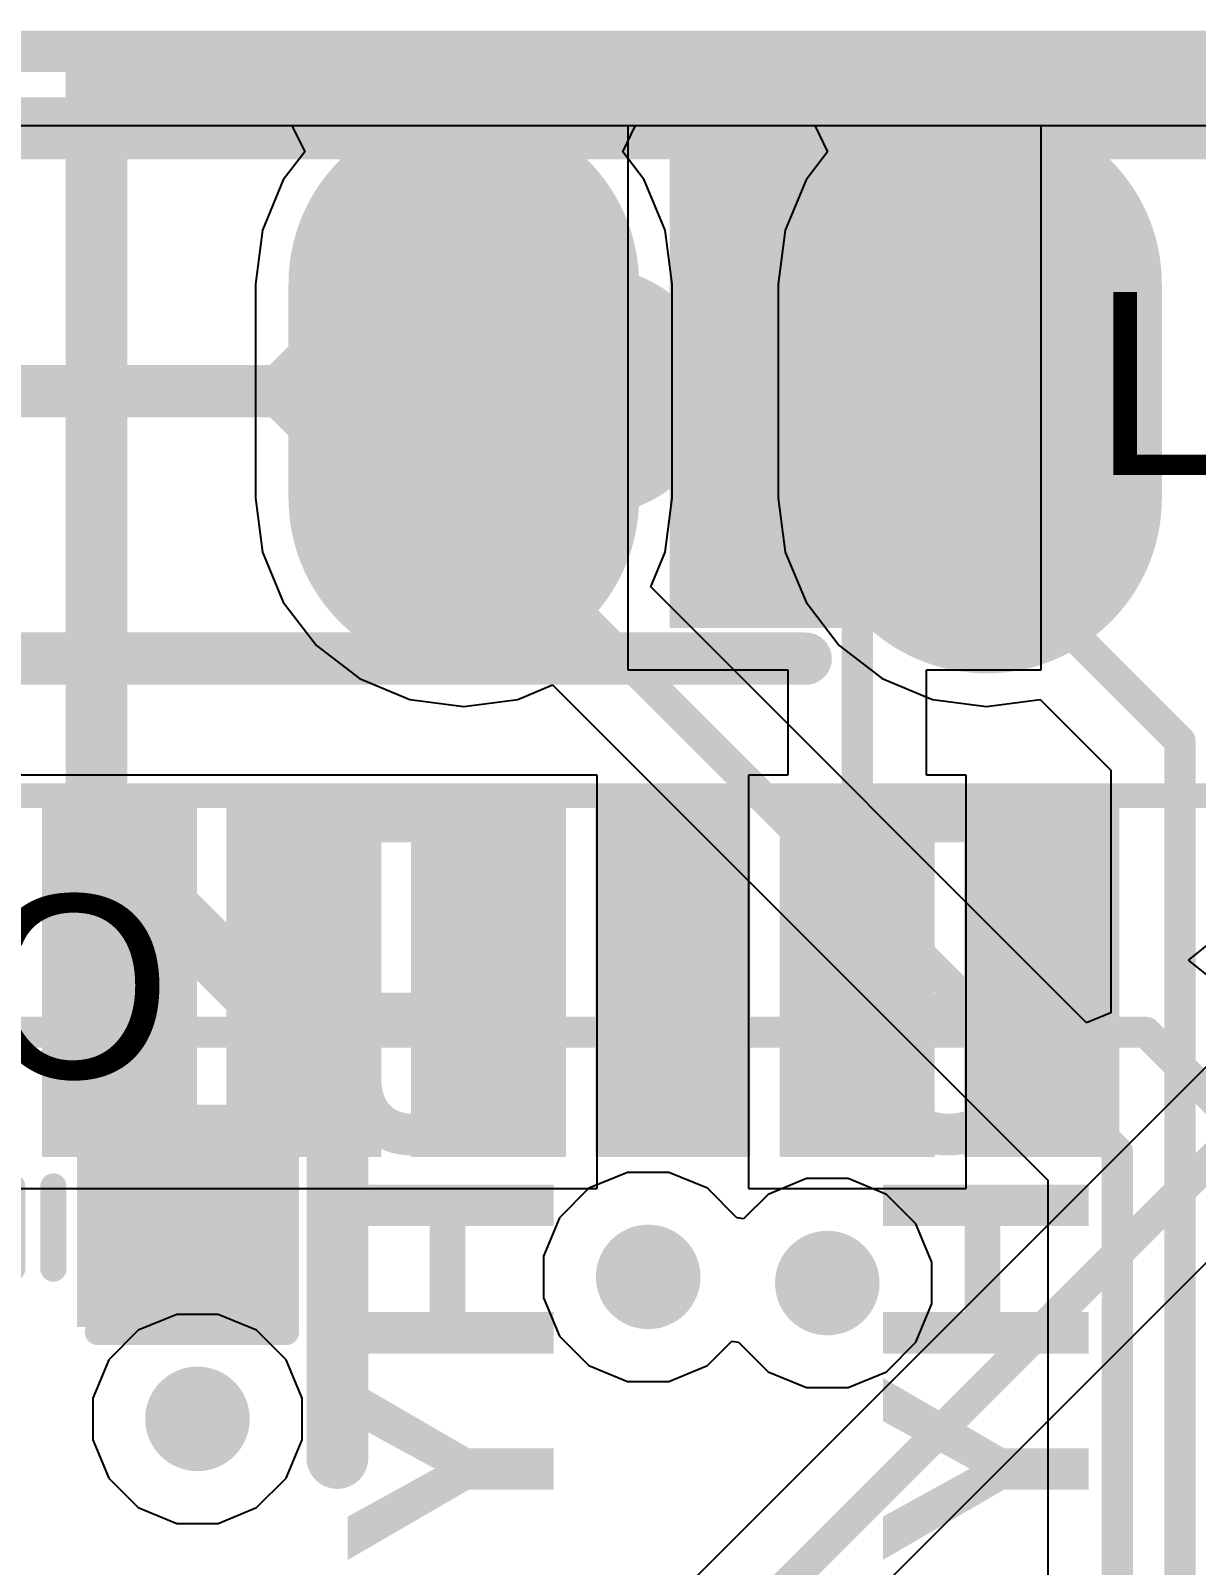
# Model space of a CAD drawing. Header units: inches. Extents: x -1 to 1.07, y -0.9 to 1.08.
# Drawn here: x -0.6228 to -0.3999, y 0.7854 to 1.0789 of the extents above; entities that cross this region are included whole.
import ezdxf

# ---------------------------------------------------------------- set-up
doc = ezdxf.new("R2010")
doc.units = ezdxf.units.IN
doc.header["$MEASUREMENT"] = 0
for name, color, linetype in [('BottomLayer', 5, 'Continuous'), ('BottomOverlay', 54, 'Continuous'), ('BottomPaste', 16, 'Continuous'), ('BottomSolder', 6, 'Continuous'), ('KeepOutLayer', 6, 'Continuous'), ('Mechanical15', 56, 'Continuous'), ('MidLayer1', 16, 'Continuous'), ('MidLayer2', 76, 'Continuous'), ('TopLayer', 1, 'Continuous'), ('TopOverlay', 2, 'Continuous'), ('TopPaste', 8, 'Continuous'), ('TopSolder', 216, 'Continuous'), ('ViaHoleLayer', 16, 'Continuous')]:
    doc.layers.add(name, color=color, linetype=linetype)
doc.styles.add('Arial', font='', dxfattribs={"height": 0.2})
doc.styles.add('Arial_Bold', font='', dxfattribs={"height": 0.2})
doc.styles.get('Arial').set_extended_font_data('Arial')
doc.styles.get('Arial_Bold').set_extended_font_data('Arial', bold=True)

# ---------------------------------------------------------------- blocks, each defined once
blk = doc.blocks.new('T_4PIN_B_2')
at = {"layer": 'BottomLayer'}
h = blk.add_hatch(color=5, dxfattribs=at)
edge = h.paths.add_edge_path()
edge.add_arc((-0.3, -0.02047), 0.02953, 180, 360)
edge.add_line((-0.27047, -0.02047), (-0.27047, 0.02047))
edge.add_arc((-0.3, 0.02047), 0.02953, 0, 180)
edge.add_line((-0.32953, 0.02047), (-0.32953, -0.02047))
h = blk.add_hatch(color=5, dxfattribs=at)
edge = h.paths.add_edge_path()
edge.add_arc((-0.2, -0.02047), 0.02953, 180, 360)
edge.add_line((-0.17047, -0.02047), (-0.17047, 0.02047))
edge.add_arc((-0.2, 0.02047), 0.02953, 0, 180)
edge.add_line((-0.22953, 0.02047), (-0.22953, -0.02047))
h = blk.add_hatch(color=5, dxfattribs=at)
edge = h.paths.add_edge_path()
edge.add_arc((-0.1, -0.02047), 0.02953, 180, 360)
edge.add_line((-0.07047, -0.02047), (-0.07047, 0.02047))
edge.add_arc((-0.1, 0.02047), 0.02953, 0, 180)
edge.add_line((-0.12953, 0.02047), (-0.12953, -0.02047))
h = blk.add_hatch(color=5, dxfattribs=at)
edge = h.paths.add_edge_path()
edge.add_arc((0, -0.02047), 0.02953, 180, 360)
edge.add_line((0.02953, -0.02047), (0.02953, 0.02047))
edge.add_arc((0, 0.02047), 0.02953, 0, 180)
edge.add_line((-0.02953, 0.02047), (-0.02953, -0.02047))
at = {"layer": 'BottomPaste'}
h = blk.add_hatch(color=16, dxfattribs=at)
edge = h.paths.add_edge_path()
edge.add_arc((-0.3, -0.02047), 0.02953, 180, 360)
edge.add_line((-0.27047, -0.02047), (-0.27047, 0.02047))
edge.add_arc((-0.3, 0.02047), 0.02953, 0, 180)
edge.add_line((-0.32953, 0.02047), (-0.32953, -0.02047))
h = blk.add_hatch(color=16, dxfattribs=at)
edge = h.paths.add_edge_path()
edge.add_arc((-0.2, -0.02047), 0.02953, 180, 360)
edge.add_line((-0.17047, -0.02047), (-0.17047, 0.02047))
edge.add_arc((-0.2, 0.02047), 0.02953, 0, 180)
edge.add_line((-0.22953, 0.02047), (-0.22953, -0.02047))
h = blk.add_hatch(color=16, dxfattribs=at)
edge = h.paths.add_edge_path()
edge.add_arc((-0.1, -0.02047), 0.02953, 180, 360)
edge.add_line((-0.07047, -0.02047), (-0.07047, 0.02047))
edge.add_arc((-0.1, 0.02047), 0.02953, 0, 180)
edge.add_line((-0.12953, 0.02047), (-0.12953, -0.02047))
h = blk.add_hatch(color=16, dxfattribs=at)
edge = h.paths.add_edge_path()
edge.add_arc((0, -0.02047), 0.02953, 180, 360)
edge.add_line((0.02953, -0.02047), (0.02953, 0.02047))
edge.add_arc((0, 0.02047), 0.02953, 0, 180)
edge.add_line((-0.02953, 0.02047), (-0.02953, -0.02047))
at = {"layer": 'BottomSolder'}
h = blk.add_hatch(color=6, dxfattribs=at)
edge = h.paths.add_edge_path()
edge.add_arc((-0.3, -0.02047), 0.03353, 180, 360)
edge.add_line((-0.26647, -0.02047), (-0.26647, 0.02047))
edge.add_arc((-0.3, 0.02047), 0.03353, 0, 180)
edge.add_line((-0.33353, 0.02047), (-0.33353, -0.02047))
h = blk.add_hatch(color=6, dxfattribs=at)
edge = h.paths.add_edge_path()
edge.add_arc((-0.2, -0.02047), 0.03353, 180, 360)
edge.add_line((-0.16647, -0.02047), (-0.16647, 0.02047))
edge.add_arc((-0.2, 0.02047), 0.03353, 0, 180)
edge.add_line((-0.23353, 0.02047), (-0.23353, -0.02047))
h = blk.add_hatch(color=6, dxfattribs=at)
edge = h.paths.add_edge_path()
edge.add_arc((-0.1, -0.02047), 0.03353, 180, 360)
edge.add_line((-0.06647, -0.02047), (-0.06647, 0.02047))
edge.add_arc((-0.1, 0.02047), 0.03353, 0, 180)
edge.add_line((-0.13353, 0.02047), (-0.13353, -0.02047))
h = blk.add_hatch(color=6, dxfattribs=at)
edge = h.paths.add_edge_path()
edge.add_arc((0, -0.02047), 0.03353, 180, 360)
edge.add_line((0.03353, -0.02047), (0.03353, 0.02047))
edge.add_arc((0, 0.02047), 0.03353, 0, 180)
edge.add_line((-0.03353, 0.02047), (-0.03353, -0.02047))
blk = doc.blocks.new('MOD_RTL8723BS_MODULE_25')
at = {"layer": 'TopLayer'}
for points in [[(-0.22273, -0.3054), (-0.22273, -0.24634), (-0.20107, -0.24634), (-0.20107, -0.3054)], [(-0.18745, -0.3054), (-0.18745, -0.24634), (-0.16579, -0.24634), (-0.16579, -0.3054)], [(-0.15217, -0.3054), (-0.15217, -0.24634), (-0.13051, -0.24634), (-0.13051, -0.3054)], [(-0.11689, -0.3054), (-0.11689, -0.24634), (-0.09524, -0.24634), (-0.09524, -0.3054)], [(-0.08161, -0.3054), (-0.08161, -0.24634), (-0.05996, -0.24634), (-0.05996, -0.3054)], [(-0.04633, -0.3054), (-0.04633, -0.24634), (-0.02468, -0.24634), (-0.02468, -0.3054)]]:
    blk.add_hatch(color=1, dxfattribs=at).paths.add_polyline_path(points)
at = {"layer": 'TopPaste'}
for points in [[(-0.22273, -0.3054), (-0.22273, -0.24634), (-0.20107, -0.24634), (-0.20107, -0.3054)], [(-0.18745, -0.3054), (-0.18745, -0.24634), (-0.16579, -0.24634), (-0.16579, -0.3054)], [(-0.15217, -0.3054), (-0.15217, -0.24634), (-0.13051, -0.24634), (-0.13051, -0.3054)], [(-0.11689, -0.3054), (-0.11689, -0.24634), (-0.09524, -0.24634), (-0.09524, -0.3054)], [(-0.08161, -0.3054), (-0.08161, -0.24634), (-0.05996, -0.24634), (-0.05996, -0.3054)], [(-0.04633, -0.3054), (-0.04633, -0.24634), (-0.02468, -0.24634), (-0.02468, -0.3054)]]:
    blk.add_hatch(color=8, dxfattribs=at).paths.add_polyline_path(points)
at = {"layer": 'TopSolder'}
for points in [[(-0.22673, -0.3094), (-0.22673, -0.24234), (-0.19707, -0.24234), (-0.19707, -0.3094)], [(-0.19145, -0.3094), (-0.19145, -0.24234), (-0.16179, -0.24234), (-0.16179, -0.3094)], [(-0.15617, -0.3094), (-0.15617, -0.24234), (-0.12651, -0.24234), (-0.12651, -0.3094)], [(-0.12089, -0.3094), (-0.12089, -0.24234), (-0.09124, -0.24234), (-0.09124, -0.3094)], [(-0.08561, -0.3094), (-0.08561, -0.24234), (-0.05596, -0.24234), (-0.05596, -0.3094)], [(-0.05033, -0.3094), (-0.05033, -0.24234), (-0.02068, -0.24234), (-0.02068, -0.3094)]]:
    blk.add_hatch(color=216, dxfattribs=at).paths.add_polyline_path(points)
at = {"layer": 'Mechanical15'}
for points in [[(-0.23185, -0.26622, 0.00591, 0.00591, 0), (-0.27122, -0.22685, 0.00591, 0.00591, 0)], [(0.20122, -0.26622, 0.00591, 0.00591, 0), (-0.23185, -0.26622, 0.00591, 0.00591, 0)]]:
    blk.add_lwpolyline(points, format="xyseb", dxfattribs=at)
blk.add_lwpolyline([(-0.23333, -0.26622, 0.00296, 0.00296, 1), (-0.23037, -0.26622, 0.00296, 0.00296, 1)], format="xyseb", close=True, dxfattribs=at)
blk.add_lwpolyline([(-0.23333, -0.26622, 0.00296, 0.00296, 1), (-0.23037, -0.26622, 0.00296, 0.00296, 1)], format="xyseb", close=True, dxfattribs=at)
at = {"layer": 'TopOverlay'}
for p, q in [((-0.265, -0.26), (-0.24, -0.28)), ((-0.24, -0.28), (-0.265, -0.3))]:
    blk.add_line(p, q, dxfattribs=at)
blk.add_lwpolyline([(0.24649, -0.31149, 0.00472, 0.00472, 0), (-0.3165, -0.31149, 0.00472, 0.00472, 0)], format="xyseb", dxfattribs=at)
blk = doc.blocks.new('ANT2051_71')
at = {"layer": 'TopLayer'}
for points in [[(-0.13543, 0.04331), (-0.07638, 0.04331), (-0.07638, -0.04331), (-0.13543, -0.04331)], [(0.07638, 0.04331), (0.13543, 0.04331), (0.13543, -0.04331), (0.07638, -0.04331)]]:
    blk.add_hatch(color=1, dxfattribs=at).paths.add_polyline_path(points)
at = {"layer": 'TopPaste'}
for points in [[(-0.13543, 0.04331), (-0.07638, 0.04331), (-0.07638, -0.04331), (-0.13543, -0.04331)], [(0.07638, 0.04331), (0.13543, 0.04331), (0.13543, -0.04331), (0.07638, -0.04331)]]:
    blk.add_hatch(color=8, dxfattribs=at).paths.add_polyline_path(points)
at = {"layer": 'TopSolder'}
for points in [[(-0.13743, 0.04531), (-0.07438, 0.04531), (-0.07438, -0.04531), (-0.13743, -0.04531)], [(0.07438, 0.04531), (0.13743, 0.04531), (0.13743, -0.04531), (0.07438, -0.04531)]]:
    blk.add_hatch(color=216, dxfattribs=at).paths.add_polyline_path(points)
at = {"layer": 'Mechanical15'}
for points in [[(-0.04819, 0, 0.02362, 0.02362, 1), (-0.07181, 0, 0.02362, 0.02362, 1)], [(-0.07772, 0, 0.01181, 0.01181, 1), (-0.0659, 0, 0.01181, 0.01181, 1)], [(-0.0541, 0, 0.01181, 0.01181, 1), (-0.04228, 0, 0.01181, 0.01181, 1)]]:
    blk.add_lwpolyline(points, format="xyseb", close=True, dxfattribs=at)
at = {"layer": 'TopOverlay'}
for points in [[(0.10038, 0.05118, 0.01, 0.01, 0), (-0.1004, 0.05118, 0.01, 0.01, 0)], [(-0.03001, 0.03, 0.01, 0.01, 0), (-0.03001, -0.03, 0.01, 0.01, 0)], [(-0.00001, 0, 0.01, 0.01, 0), (-0.03001, 0.03, 0.01, 0.01, 0)], [(0.06999, 0, 0.01, 0.01, 0), (-0.03001, 0, 0.01, 0.01, 0)], [(-0.00001, 0, 0.01, 0.01, 0), (-0.03001, -0.03, 0.01, 0.01, 0)], [(0.09998, -0.05118, 0.01, 0.01, 0), (-0.1008, -0.05118, 0.01, 0.01, 0)]]:
    blk.add_lwpolyline(points, format="xyseb", dxfattribs=at)
for points in [[(-0.1029, 0.05118, 0.005, 0.005, 1), (-0.0979, 0.05118, 0.005, 0.005, 1)], [(0.09788, 0.05118, 0.005, 0.005, 1), (0.10288, 0.05118, 0.005, 0.005, 1)], [(-0.03251, 0.03, 0.005, 0.005, 1), (-0.02751, 0.03, 0.005, 0.005, 1)], [(-0.03251, 0.03, 0.005, 0.005, 1), (-0.02751, 0.03, 0.005, 0.005, 1)], [(-0.05001, 0, 0.01, 0.01, 1), (-0.07001, 0, 0.01, 0.01, 1)], [(-0.07251, 0, 0.005, 0.005, 1), (-0.06751, 0, 0.005, 0.005, 1)], [(-0.05251, 0, 0.005, 0.005, 1), (-0.04751, 0, 0.005, 0.005, 1)], [(-0.03251, 0, 0.005, 0.005, 1), (-0.02751, 0, 0.005, 0.005, 1)], [(-0.00251, 0, 0.005, 0.005, 1), (0.00249, 0, 0.005, 0.005, 1)], [(-0.00251, 0, 0.005, 0.005, 1), (0.00249, 0, 0.005, 0.005, 1)], [(0.06749, 0, 0.005, 0.005, 1), (0.07249, 0, 0.005, 0.005, 1)], [(-0.03251, -0.03, 0.005, 0.005, 1), (-0.02751, -0.03, 0.005, 0.005, 1)], [(-0.03251, -0.03, 0.005, 0.005, 1), (-0.02751, -0.03, 0.005, 0.005, 1)], [(-0.1033, -0.05118, 0.005, 0.005, 1), (-0.0983, -0.05118, 0.005, 0.005, 1)], [(0.09748, -0.05118, 0.005, 0.005, 1), (0.10248, -0.05118, 0.005, 0.005, 1)]]:
    blk.add_lwpolyline(points, format="xyseb", close=True, dxfattribs=at)
blk = doc.blocks.new('C0603_S_B_75')
at = {"layer": 'BottomLayer'}
for points in [[(-0.015, 0.015), (0.015, 0.015), (0.015, -0.015), (-0.015, -0.015)], [(0.04, 0.015), (0.07, 0.015), (0.07, -0.015), (0.04, -0.015)]]:
    blk.add_hatch(color=5, dxfattribs=at).paths.add_polyline_path(points)
at = {"layer": 'BottomPaste'}
for points in [[(-0.015, 0.015), (0.015, 0.015), (0.015, -0.015), (-0.015, -0.015)], [(0.04, 0.015), (0.07, 0.015), (0.07, -0.015), (0.04, -0.015)]]:
    blk.add_hatch(color=16, dxfattribs=at).paths.add_polyline_path(points)
at = {"layer": 'BottomSolder'}
for points in [[(-0.019, 0.019), (0.019, 0.019), (0.019, -0.019), (-0.019, -0.019)], [(0.036, 0.019), (0.074, 0.019), (0.074, -0.019), (0.036, -0.019)]]:
    blk.add_hatch(color=6, dxfattribs=at).paths.add_polyline_path(points)
at = {"layer": 'BottomOverlay'}
for points in [[(-0.02, 0.021, 0.005, 0.005, 0), (0.014, 0.021, 0.005, 0.005, 0)], [(-0.02, 0.01, 0.005, 0.005, 0), (-0.02, 0.021, 0.005, 0.005, 0)], [(0.041, 0.021, 0.005, 0.005, 0), (0.076, 0.021, 0.005, 0.005, 0)], [(0.076, 0.011, 0.005, 0.005, 0), (0.076, 0.021, 0.005, 0.005, 0)], [(-0.02, -0.02, 0.005, 0.005, 0), (-0.02, 0.01, 0.005, 0.005, 0)], [(0.076, 0.011, 0.005, 0.005, 0), (0.076, -0.02, 0.005, 0.005, 0)], [(0.02362, -0.00787, 0.005, 0.005, 0), (0.02362, 0.00787, 0.005, 0.005, 0)], [(0.0315, 0.00787, 0.005, 0.005, 0), (0.0315, -0.00787, 0.005, 0.005, 0)], [(-0.02, -0.02, 0.005, 0.005, 0), (0.015, -0.02, 0.005, 0.005, 0)], [(0.04, -0.02, 0.005, 0.005, 0), (0.076, -0.02, 0.005, 0.005, 0)]]:
    blk.add_lwpolyline(points, format="xyseb", dxfattribs=at)
for points in [[(-0.02125, 0.021, 0.0025, 0.0025, 1), (-0.01875, 0.021, 0.0025, 0.0025, 1)], [(-0.02125, 0.021, 0.0025, 0.0025, 1), (-0.01875, 0.021, 0.0025, 0.0025, 1)], [(0.01275, 0.021, 0.0025, 0.0025, 1), (0.01525, 0.021, 0.0025, 0.0025, 1)], [(0.03975, 0.021, 0.0025, 0.0025, 1), (0.04225, 0.021, 0.0025, 0.0025, 1)], [(0.07475, 0.021, 0.0025, 0.0025, 1), (0.07725, 0.021, 0.0025, 0.0025, 1)], [(0.07475, 0.021, 0.0025, 0.0025, 1), (0.07725, 0.021, 0.0025, 0.0025, 1)], [(-0.02125, 0.01, 0.0025, 0.0025, 1), (-0.01875, 0.01, 0.0025, 0.0025, 1)], [(-0.02125, 0.01, 0.0025, 0.0025, 1), (-0.01875, 0.01, 0.0025, 0.0025, 1)], [(0.07475, 0.011, 0.0025, 0.0025, 1), (0.07725, 0.011, 0.0025, 0.0025, 1)], [(0.07475, 0.011, 0.0025, 0.0025, 1), (0.07725, 0.011, 0.0025, 0.0025, 1)], [(0.02237, 0.00787, 0.0025, 0.0025, 1), (0.02487, 0.00787, 0.0025, 0.0025, 1)], [(0.03025, 0.00787, 0.0025, 0.0025, 1), (0.03275, 0.00787, 0.0025, 0.0025, 1)], [(0.02237, -0.00787, 0.0025, 0.0025, 1), (0.02487, -0.00787, 0.0025, 0.0025, 1)], [(0.03025, -0.00787, 0.0025, 0.0025, 1), (0.03275, -0.00787, 0.0025, 0.0025, 1)], [(-0.02125, -0.02, 0.0025, 0.0025, 1), (-0.01875, -0.02, 0.0025, 0.0025, 1)], [(-0.02125, -0.02, 0.0025, 0.0025, 1), (-0.01875, -0.02, 0.0025, 0.0025, 1)], [(0.01375, -0.02, 0.0025, 0.0025, 1), (0.01625, -0.02, 0.0025, 0.0025, 1)], [(0.03875, -0.02, 0.0025, 0.0025, 1), (0.04125, -0.02, 0.0025, 0.0025, 1)], [(0.07475, -0.02, 0.0025, 0.0025, 1), (0.07725, -0.02, 0.0025, 0.0025, 1)], [(0.07475, -0.02, 0.0025, 0.0025, 1), (0.07725, -0.02, 0.0025, 0.0025, 1)]]:
    blk.add_lwpolyline(points, format="xyseb", close=True, dxfattribs=at)

msp = doc.modelspace()

# ---------------------------------------------------------------- hatches: boundary and pattern name
at = {"layer": 'BottomLayer'}
h = msp.add_hatch(color=5, dxfattribs=at)
edge = h.paths.add_edge_path()
edge.add_arc((-0.50472, 0.84055), 0.01, 0, 360)
h = msp.add_hatch(color=5, dxfattribs=at)
edge = h.paths.add_edge_path()
edge.add_arc((-0.47047, 0.83937), 0.01, 0, 360)
h = msp.add_hatch(color=5, dxfattribs=at)
edge = h.paths.add_edge_path()
edge.add_arc((-0.59094, 0.81339), 0.01, 0, 360)
at = {"layer": 'MidLayer1'}
h = msp.add_hatch(color=16, dxfattribs=at)
edge = h.paths.add_edge_path()
edge.add_arc((-0.50472, 0.84055), 0.01, 0, 360)
h = msp.add_hatch(color=16, dxfattribs=at)
edge = h.paths.add_edge_path()
edge.add_arc((-0.47047, 0.83937), 0.01, 0, 360)
h = msp.add_hatch(color=16, dxfattribs=at)
edge = h.paths.add_edge_path()
edge.add_arc((-0.59094, 0.81339), 0.01, 0, 360)
at = {"layer": 'MidLayer2'}
h = msp.add_hatch(color=76, dxfattribs=at)
edge = h.paths.add_edge_path()
edge.add_arc((-0.50472, 0.84055), 0.01, 0, 360)
h = msp.add_hatch(color=76, dxfattribs=at)
edge = h.paths.add_edge_path()
edge.add_arc((-0.47047, 0.83937), 0.01, 0, 360)
h = msp.add_hatch(color=76, dxfattribs=at)
edge = h.paths.add_edge_path()
edge.add_arc((-0.59094, 0.81339), 0.01, 0, 360)
at = {"layer": 'TopLayer'}
h = msp.add_hatch(color=1, dxfattribs=at)
edge = h.paths.add_edge_path()
edge.add_arc((-0.50472, 0.84055), 0.01, 0, 360)
h = msp.add_hatch(color=1, dxfattribs=at)
edge = h.paths.add_edge_path()
edge.add_arc((-0.47047, 0.83937), 0.01, 0, 360)
h = msp.add_hatch(color=1, dxfattribs=at)
edge = h.paths.add_edge_path()
edge.add_arc((-0.59094, 0.81339), 0.01, 0, 360)
at = {"layer": 'ViaHoleLayer'}
h = msp.add_hatch(color=16, dxfattribs=at)
edge = h.paths.add_edge_path()
edge.add_arc((-0.50472, 0.84055), 0.005, 0, 360)
h = msp.add_hatch(color=16, dxfattribs=at)
edge = h.paths.add_edge_path()
edge.add_arc((-0.47047, 0.83937), 0.005, 0, 360)
h = msp.add_hatch(color=16, dxfattribs=at)
edge = h.paths.add_edge_path()
edge.add_arc((-0.59094, 0.81339), 0.005, 0, 360)

# ---------------------------------------------------------------- linework, layer by layer
at = {"layer": 'BottomLayer'}
for p, q in [((-0.98079, 1.06079), (-0.57286, 1.06079)), ((-0.57286, 1.06079), (-0.5704, 1.05579)), ((-0.5096, 1.05579), (-0.50714, 1.06079)), ((-0.50714, 1.06079), (-0.47286, 1.06079)), ((-0.47286, 1.06079), (-0.4704, 1.05579)), ((-0.5704, 1.05579), (-0.57453, 1.05041)), ((-0.50547, 1.05041), (-0.5096, 1.05579)), ((-0.4704, 1.05579), (-0.47453, 1.05041)), ((-0.57453, 1.05041), (-0.57851, 1.04079)), ((-0.50149, 1.04079), (-0.50547, 1.05041)), ((-0.47453, 1.05041), (-0.47851, 1.04079)), ((-0.57851, 1.04079), (-0.57987, 1.03047)), ((-0.50013, 1.03047), (-0.50149, 1.04079)), ((-0.47851, 1.04079), (-0.47987, 1.03047)), ((-0.57987, 1.03047), (-0.57987, 0.98953)), ((-0.50013, 0.98953), (-0.50013, 1.03047)), ((-0.47987, 1.03047), (-0.47987, 0.98953)), ((-0.57987, 0.98953), (-0.57851, 0.97921)), ((-0.50149, 0.97921), (-0.50013, 0.98953)), ((-0.47987, 0.98953), (-0.47851, 0.97921)), ((-0.57851, 0.97921), (-0.57453, 0.96959)), ((-0.50425, 0.97253), (-0.50149, 0.97921)), ((-0.47851, 0.97921), (-0.47453, 0.96959)), ((-0.42087, 0.88915), (-0.50425, 0.97253)), ((-0.57453, 0.96959), (-0.56819, 0.96134)), ((-0.47453, 0.96959), (-0.46819, 0.96134)), ((-0.56819, 0.96134), (-0.55994, 0.955)), ((-0.46819, 0.96134), (-0.45994, 0.955)), ((-0.55994, 0.955), (-0.55032, 0.95102)), ((-0.45994, 0.955), (-0.45032, 0.95102)), ((-0.52968, 0.95102), (-0.523, 0.95378)), ((-0.523, 0.95378), (-0.42825, 0.85904)), ((-0.55032, 0.95102), (-0.54, 0.94966)), ((-0.54, 0.94966), (-0.52968, 0.95102)), ((-0.45032, 0.95102), (-0.44, 0.94966)), ((-0.44, 0.94966), (-0.42975, 0.95101)), ((-0.42975, 0.95101), (-0.41625, 0.93751)), ((-0.41625, 0.93751), (-0.41625, 0.89106)), ((-0.41625, 0.89106), (-0.42087, 0.88915)), ((-0.42825, 0.85904), (-0.42825, 0.25226))]:
    msp.add_line(p, q, dxfattribs=at)
for points in [[(-0.54, 0.98953, 0.006, 0.006, 0), (-0.54, 1.01, 0.006, 0.006, 0)], [(-0.44, 0.98, 0.006, 0.006, 0), (-0.44, 1.01, 0.006, 0.006, 0)], [(-0.54, 0.98953, 0.006, 0.006, 0), (-0.415, 0.86453, 0.006, 0.006, 0)], [(-0.44, 0.98, 0.006, 0.006, 0), (-0.403, 0.943, 0.006, 0.006, 0)], [(-0.403, 0.2418, 0.006, 0.006, 0), (-0.403, 0.943, 0.006, 0.006, 0)], [(-0.415, 0.24677, 0.006, 0.006, 0), (-0.415, 0.86453, 0.006, 0.006, 0)]]:
    msp.add_lwpolyline(points, format="xyseb", dxfattribs=at)
for points in [[(-0.5415, 1.01, 0.003, 0.003, 1), (-0.5385, 1.01, 0.003, 0.003, 1)], [(-0.4415, 1.01, 0.003, 0.003, 1), (-0.4385, 1.01, 0.003, 0.003, 1)], [(-0.5415, 0.98953, 0.003, 0.003, 1), (-0.5385, 0.98953, 0.003, 0.003, 1)], [(-0.5415, 0.98953, 0.003, 0.003, 1), (-0.5385, 0.98953, 0.003, 0.003, 1)], [(-0.4415, 0.98, 0.003, 0.003, 1), (-0.4385, 0.98, 0.003, 0.003, 1)], [(-0.4415, 0.98, 0.003, 0.003, 1), (-0.4385, 0.98, 0.003, 0.003, 1)], [(-0.4045, 0.943, 0.003, 0.003, 1), (-0.4015, 0.943, 0.003, 0.003, 1)], [(-0.4045, 0.943, 0.003, 0.003, 1), (-0.4015, 0.943, 0.003, 0.003, 1)], [(-0.4165, 0.86453, 0.003, 0.003, 1), (-0.4135, 0.86453, 0.003, 0.003, 1)], [(-0.4165, 0.86453, 0.003, 0.003, 1), (-0.4135, 0.86453, 0.003, 0.003, 1)]]:
    msp.add_lwpolyline(points, format="xyseb", close=True, dxfattribs=at)
at = {"layer": 'BottomOverlay'}
for points in [[(-0.61024, 1.07165, 0.01181, 0.01181, 0), (0.6189, 1.07165, 0.01181, 0.01181, 0)], [(-0.61024, 0.9248, 0.01181, 0.01181, 0), (-0.61024, 1.07165, 0.01181, 0.01181, 0)], [(-0.61024, 0.9248, 0.01181, 0.01181, 0), (-0.56417, 0.87874, 0.01181, 0.01181, 0)], [(-0.56417, 0.80591, 0.01181, 0.01181, 0), (-0.56417, 0.87874, 0.01181, 0.01181, 0)]]:
    msp.add_lwpolyline(points, format="xyseb", dxfattribs=at)
for points in [[(-0.61319, 1.07165, 0.00591, 0.00591, 1), (-0.60728, 1.07165, 0.00591, 0.00591, 1)], [(-0.61319, 1.07165, 0.00591, 0.00591, 1), (-0.60728, 1.07165, 0.00591, 0.00591, 1)], [(-0.61319, 0.9248, 0.00591, 0.00591, 1), (-0.60728, 0.9248, 0.00591, 0.00591, 1)], [(-0.61319, 0.9248, 0.00591, 0.00591, 1), (-0.60728, 0.9248, 0.00591, 0.00591, 1)], [(-0.56713, 0.87874, 0.00591, 0.00591, 1), (-0.56122, 0.87874, 0.00591, 0.00591, 1)], [(-0.56713, 0.87874, 0.00591, 0.00591, 1), (-0.56122, 0.87874, 0.00591, 0.00591, 1)], [(-0.56713, 0.80591, 0.00591, 0.00591, 1), (-0.56122, 0.80591, 0.00591, 0.00591, 1)]]:
    msp.add_lwpolyline(points, format="xyseb", close=True, dxfattribs=at)
at = {"layer": 'KeepOutLayer'}
msp.add_lwpolyline([(-0.995, 1.075, 0.00787, 0.00787, 0), (0.97, 1.075, 0.00787, 0.00787, 0)], format="xyseb", dxfattribs=at)
at = {"layer": 'MidLayer1'}
msp.add_line((-0.98079, 1.06079), (0.10012, 1.06079), dxfattribs=at)
at = {"layer": 'MidLayer2'}
for p, q in [((-0.65908, 1.06079), (-0.204, 1.06079)), ((-0.5087, 0.86055), (-0.51605, 0.85751)), ((-0.50075, 0.86055), (-0.5087, 0.86055)), ((-0.4934, 0.85751), (-0.50075, 0.86055)), ((-0.51605, 0.85751), (-0.52168, 0.85188)), ((-0.48777, 0.85188), (-0.4934, 0.85751)), ((-0.47445, 0.85937), (-0.4818, 0.85633)), ((-0.46649, 0.85937), (-0.47445, 0.85937)), ((-0.45914, 0.85633), (-0.46649, 0.85937)), ((-0.4818, 0.85633), (-0.4865, 0.85163)), ((-0.45352, 0.8507), (-0.45914, 0.85633)), ((-0.52168, 0.85188), (-0.52472, 0.84453)), ((-0.4865, 0.85163), (-0.48777, 0.85188)), ((-0.45047, 0.84335), (-0.45352, 0.8507)), ((-0.52472, 0.84453), (-0.52472, 0.83657)), ((-0.45047, 0.83539), (-0.45047, 0.84335)), ((-0.52472, 0.83657), (-0.52168, 0.82922)), ((-0.45352, 0.82804), (-0.45047, 0.83539)), ((-0.59492, 0.83339), (-0.60227, 0.83034)), ((-0.58697, 0.83339), (-0.59492, 0.83339)), ((-0.57962, 0.83034), (-0.58697, 0.83339)), ((-0.60227, 0.83034), (-0.6079, 0.82471)), ((-0.57399, 0.82471), (-0.57962, 0.83034)), ((-0.52168, 0.82922), (-0.51605, 0.8236)), ((-0.4934, 0.8236), (-0.4887, 0.82829)), ((-0.4887, 0.82829), (-0.48743, 0.82804)), ((-0.48743, 0.82804), (-0.4818, 0.82241)), ((-0.45914, 0.82241), (-0.45352, 0.82804)), ((-0.6079, 0.82471), (-0.61094, 0.81736)), ((-0.57094, 0.81736), (-0.57399, 0.82471)), ((-0.51605, 0.8236), (-0.5087, 0.82055)), ((-0.50075, 0.82055), (-0.4934, 0.8236)), ((-0.4818, 0.82241), (-0.47445, 0.81937)), ((-0.46649, 0.81937), (-0.45914, 0.82241)), ((-0.5087, 0.82055), (-0.50075, 0.82055)), ((-0.47445, 0.81937), (-0.46649, 0.81937)), ((-0.61094, 0.81736), (-0.61094, 0.80941)), ((-0.57094, 0.80941), (-0.57094, 0.81736)), ((-0.61094, 0.80941), (-0.6079, 0.80206)), ((-0.57399, 0.80206), (-0.57094, 0.80941)), ((-0.6079, 0.80206), (-0.60227, 0.79643)), ((-0.57962, 0.79643), (-0.57399, 0.80206)), ((-0.60227, 0.79643), (-0.59492, 0.79339)), ((-0.58697, 0.79339), (-0.57962, 0.79643)), ((-0.59492, 0.79339), (-0.58697, 0.79339))]:
    msp.add_line(p, q, dxfattribs=at)
at = {"layer": 'TopLayer'}
for p, q in [((-0.98079, 1.06079), (-0.50862, 1.06079)), ((-0.50862, 1.06079), (-0.50862, 0.95669)), ((-0.42957, 0.95669), (-0.42957, 1.06079)), ((-0.42957, 1.06079), (0.10012, 1.06079)), ((-0.50862, 0.95669), (-0.478, 0.95669)), ((-0.478, 0.95669), (-0.478, 0.93653)), ((-0.45149, 0.93653), (-0.45149, 0.95669)), ((-0.45149, 0.95669), (-0.42957, 0.95669)), ((-0.32937, 0.94937), (-0.52937, 0.74937)), ((-0.62031, 0.93653), (-0.66196, 0.93653)), ((-0.59141, 0.93653), (-0.62031, 0.93653)), ((-0.62031, 0.93653), (-0.62031, 0.93653)), ((-0.54975, 0.93653), (-0.59141, 0.93653)), ((-0.59141, 0.93653), (-0.59141, 0.93653)), ((-0.54975, 0.93653), (-0.54975, 0.93653)), ((-0.51447, 0.93653), (-0.54975, 0.93653)), ((-0.51447, 0.85747), (-0.51447, 0.93653)), ((-0.478, 0.93653), (-0.48557, 0.93653)), ((-0.48557, 0.93653), (-0.48557, 0.85747)), ((-0.44391, 0.93653), (-0.45149, 0.93653)), ((-0.44391, 0.85747), (-0.44391, 0.93653)), ((-0.50675, 0.73451), (-0.31451, 0.92675)), ((-0.62669, 0.85747), (-0.58503, 0.85747)), ((-0.58503, 0.85747), (-0.58503, 0.85747)), ((-0.58503, 0.85747), (-0.55613, 0.85747)), ((-0.55613, 0.85747), (-0.55613, 0.85747)), ((-0.55613, 0.85747), (-0.51447, 0.85747)), ((-0.48557, 0.85747), (-0.44391, 0.85747))]:
    msp.add_line(p, q, dxfattribs=at)
for points in [[(-0.46909, 1.01, 0.006, 0.006, 0), (-0.46474, 1.00565, 0.006, 0.006, 0)], [(-0.46474, 0.897, 0.006, 0.006, 0), (-0.46474, 1.00565, 0.006, 0.006, 0)], [(-0.52, 0.74, 0.006, 0.006, 0), (-0.32, 0.94, 0.006, 0.006, 0)]]:
    msp.add_lwpolyline(points, format="xyseb", dxfattribs=at)
for points in [[(-0.47059, 1.01, 0.003, 0.003, 1), (-0.46759, 1.01, 0.003, 0.003, 1)], [(-0.46624, 1.00565, 0.003, 0.003, 1), (-0.46324, 1.00565, 0.003, 0.003, 1)], [(-0.46624, 1.00565, 0.003, 0.003, 1), (-0.46324, 1.00565, 0.003, 0.003, 1)], [(-0.46624, 0.897, 0.003, 0.003, 1), (-0.46324, 0.897, 0.003, 0.003, 1)]]:
    msp.add_lwpolyline(points, format="xyseb", close=True, dxfattribs=at)
at = {"layer": 'TopOverlay'}
msp.add_lwpolyline([(-0.97874, 1.06024, 0.01181, 0.01181, 0), (-0.25394, 1.06024, 0.01181, 0.01181, 0)], format="xyseb", dxfattribs=at)

# ---------------------------------------------------------------- block references
at = {"rotation": 180}
for name, p in [('ANT2051_71', (-0.575, 1.01)), ('T_4PIN_B_2', (-0.54, 1.01)), ('MOD_RTL8723BS_MODULE_25', (-0.64136, 0.62113))]:
    msp.add_blockref(name, p, dxfattribs=at)
msp.add_blockref('C0603_S_B_75', (-0.65, 0.85))

# ---------------------------------------------------------------- texts
at = {"layer": 'BottomOverlay', "style": 'Arial_Bold', "text_generation_flag": 2}
for s, p in [('EPHY-TXP', (-0.52283, 0.93526)), ('EPHY-TXN', (-0.42047, 0.93526))]:
    msp.add_text(s, height=0.03937, rotation=90, dxfattribs=at).set_placement(p)
at = {"layer": 'BottomOverlay', "style": 'Arial', "text_generation_flag": 2}
msp.add_text('C54', height=0.035, dxfattribs=at).set_placement((-0.59574, 0.87858))
at = {"layer": 'TopOverlay', "style": 'Arial'}
msp.add_text('L4', height=0.035, dxfattribs=at).set_placement((-0.41979, 0.99395))

doc.saveas('drawing.dxf')
